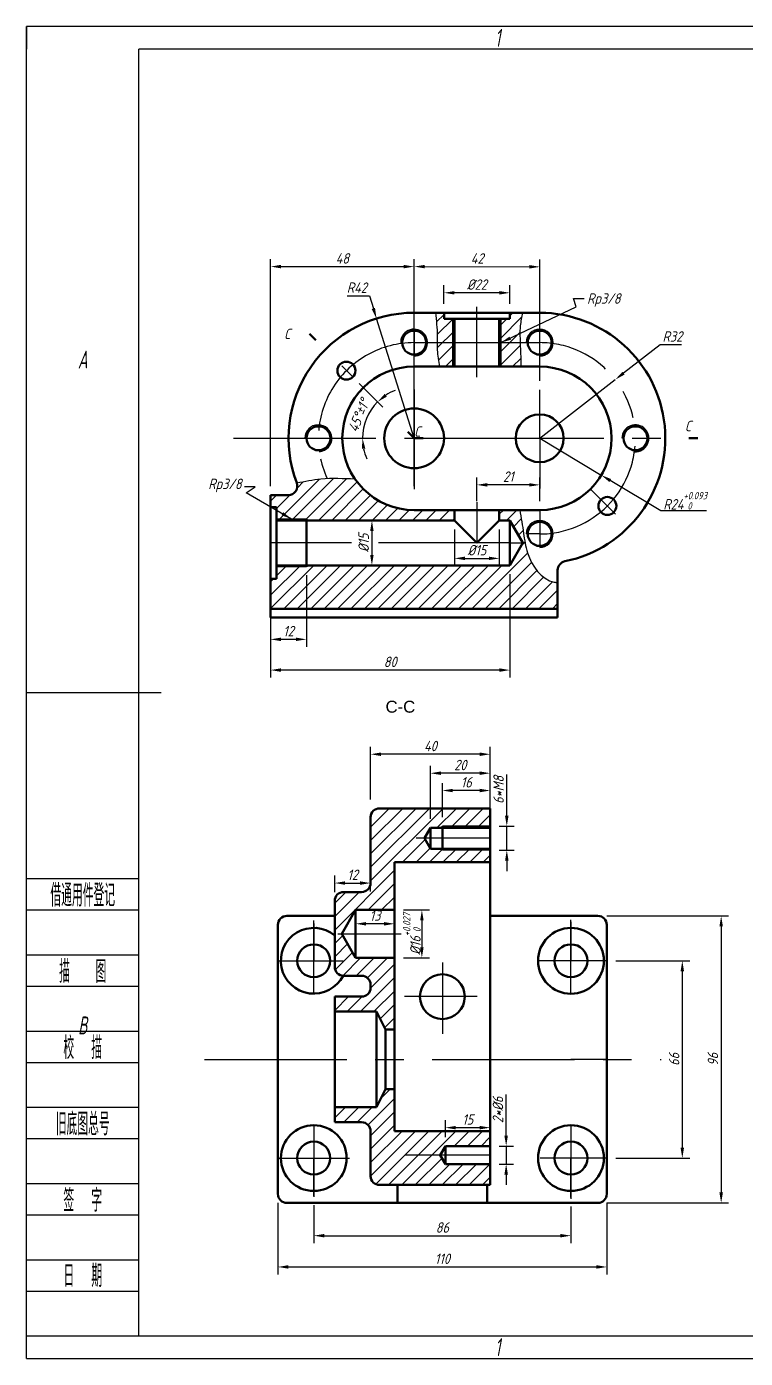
# Model space of a CAD drawing. Header units: millimetres. Extents: x 96 to 4157, y -1988 to 195.
# Drawn here: x 2090 to 2330.3, y -1220 to -774.5 of the extents above; entities that cross this region are included whole.
import ezdxf
from ezdxf.enums import TextEntityAlignment as Align

# ---------------------------------------------------------------- set-up
doc = ezdxf.new("R2010")
doc.units = ezdxf.units.MM
doc.header["$LTSCALE"] = 1.5
doc.linetypes.add('CENTER', pattern=[50.8, 31.75, -6.35, 6.35, -6.35])
for name, color, linetype in [('1轮廓实线层', 7, 'Continuous'), ('2细线层', 4, 'Continuous'), ('6文字层', 3, 'Continuous'), ('图框层', 7, 'Continuous')]:
    doc.layers.add(name, color=color, linetype=linetype)
for name, color, linetype, lineweight in [('点画线', 7, 'CENTER', 25), ('粗实线', 7, 'Continuous', 50), ('细线', 7, 'Continuous', 25)]:
    doc.layers.add(name, color=color, linetype=linetype, lineweight=lineweight)
doc.styles.add('Annotative', font='arial.ttf')
doc.styles.add('PC_TEXTSTYLE', font='ISOCP.SHX', dxfattribs={"width": 0.707, "bigfont": 'GBCBIG.SHX'})
doc.styles.get("Standard").update_dxf_attribs({"font": 'gbeitc.shx', "bigfont": 'gbcbig.shx'})
doc.styles.add('宋体', font='gbeitc.shx', dxfattribs={"bigfont": 'gbcbig.shx'})
doc.dimstyles.new('半径', dxfattribs={"dimtxt": 3.5, "dimasz": 3.5, "dimexe": 2.5, "dimexo": 3, "dimgap": 1, "dimtad": 1, "dimtoh": 1, "dimdsep": 46, "dimtxsty": '宋体', "dimblk1": 'NONE', "dimsah": 1, "dimcen": 2.5, "dimclrd": 7, "dimclre": 7, "dimclrt": 7, "dimadec": 0, "dimazin": 0, "dimtfac": 1, "dimtmove": 0, "dimatfit": 3, "dimfxl": 1, "dimarcsym": 0})
doc.dimstyles.new('直径', dxfattribs={"dimtxt": 3.5, "dimasz": 3.5, "dimexe": 2.5, "dimexo": 3, "dimgap": 1, "dimtad": 1, "dimtoh": 1, "dimdsep": 46, "dimtxsty": '宋体', "dimcen": 2.5, "dimclrd": 7, "dimclre": 7, "dimclrt": 7, "dimadec": 0, "dimazin": 0, "dimtfac": 1, "dimtmove": 0, "dimatfit": 3, "dimfxl": 1, "dimarcsym": 0})
doc.dimstyles.new('长度', dxfattribs={"dimtxt": 3.5, "dimasz": 3.5, "dimexe": 2.5, "dimexo": 3, "dimgap": 1, "dimtad": 1, "dimdsep": 46, "dimtxsty": '宋体', "dimcen": 2.5, "dimclrd": 7, "dimclre": 7, "dimclrt": 7, "dimadec": 0, "dimazin": 0, "dimtfac": 1, "dimtmove": 0, "dimatfit": 3, "dimfxl": 1, "dimarcsym": 0})
pattern_1 = [(45, (-79.0646, -2775.2583), (-2.245064, 2.245064), [])]

# ---------------------------------------------------------------- blocks, each defined once
blk = doc.blocks.new('ZwmFrameMain_A3^_^分区图框^_^landscape')
at = {"layer": '1轮廓实线层'}
for p, q in [((0, 0), (0, 287)), ((390, 287), (0, 287)), ((-25, 143.5), (5, 143.5)), ((0, 0), (390, 0))]:
    blk.add_line(p, q, dxfattribs=at)
at = {"layer": '2细线层'}
for p, q in [((-25, -5), (-25, 292)), ((395, 292), (-25, 292)), ((-25, 292), (-25, 287)), ((-25, 143.5), (0, 143.5)), ((-25, -5), (-25, 0)), ((-25, -5), (395, -5)), ((-25, -5), (0, -5))]:
    blk.add_line(p, q, dxfattribs=at)
at = {"layer": '6文字层', "width": 0.707}
for s, p in [('1', (80, 289.5)), ('A', (-12.5, 217.75)), ('B', (-12.5, 69.25)), ('1', (80, -2.5))]:
    blk.add_text(s, height=4, dxfattribs=at).set_placement(p, align=Align.MIDDLE)
blk = doc.blocks.new('ZwmFrameMain_附加栏')
at = {"layer": '2细线层'}
for p, q in [((-25, 102), (0, 102)), ((-25, 95), (0, 95)), ((-25, 85), (0, 85)), ((-25, 78), (0, 78)), ((-25, 68), (0, 68)), ((-25, 61), (0, 61)), ((-25, 51), (0, 51)), ((-25, 44), (0, 44)), ((-25, 34), (0, 34)), ((-25, 27), (0, 27)), ((-25, 17), (0, 17)), ((-25, 10), (0, 10)), ((-25, 0), (0, 0))]:
    blk.add_line(p, q, dxfattribs=at)
at = {"layer": '6文字层', "color": 3, "style": 'PC_TEXTSTYLE'}
for s, width, p in [('借通用件登记', 0.667, (-12.5, 98.5)), ('描   图', 0.6667, (-12.5, 81.5)), ('校  描', 0.667, (-12.5, 64.5)), ('旧底图总号', 0.667, (-12.5, 47.5)), ('签  字', 0.667, (-12.5, 30.5)), ('日  期', 0.667, (-12.49, 13.6))]:
    blk.add_text(s, height=5, dxfattribs=dict(at, width=width)).set_placement(p, align=Align.MIDDLE)
at = {"layer": '6文字层', "style": 'PC_TEXTSTYLE'}
for tag, width, p, p2 in [('借通用件登记', 0.671328, (-23.44, 86.36), (-1.25, 86.36)), ('描图', 2.120922, (-23.44, 69.36), (-1.25, 69.36)), ('校图', 2.149976, (-23.75, 52.06), (-1.25, 52.06)), ('旧底图总号', 0.761452, (-22.84, 35.67), (-1.86, 35.67)), ('签字', 2.026939, (-23.14, 18.37), (-1.56, 18.37)), ('日期', 1.89999, (-22.84, 1.37), (-2.17, 1.37))]:
    blk.add_attdef(tag, text='', height=5, dxfattribs=dict(at, width=width)).set_placement(p, p2, align=Align.FIT)
blk = doc.blocks.new('*D87')
at = {"layer": 'Defpoints', "color": 0}
for p in [(2261.62, -854.85), (2219.55, -895.9), (2261.55, -895.97)]:
    blk.add_point(p, dxfattribs=at)
at = {"layer": '细线', "color": 7, "lineweight": -2}
for p, q in [((2219.56, -892.9), (2219.63, -852.28)), ((2223.12, -854.78), (2258.12, -854.84)), ((2261.56, -892.97), (2261.63, -852.35))]:
    blk.add_line(p, q, dxfattribs=at)
at = {"layer": '细线', "color": 7}
for points in [[(2223.12, -854.2), (2223.12, -855.37), (2219.62, -854.78)], [(2258.12, -855.43), (2258.12, -854.26), (2261.62, -854.85)]]:
    blk.add_solid(points, dxfattribs=at)
at = {"layer": '细线', "color": 7, "insert": (2240.63, -852.06), "char_height": 3.5, "attachment_point": 5, "rotation": 359.8985, "style": '宋体'}
blk.add_mtext('42', dxfattribs=at)
blk = doc.blocks.new('*D88')
at = {"layer": 'Defpoints', "color": 0}
for p in [(2219.55, -854.78), (2171.55, -931.21), (2219.55, -931.21)]:
    blk.add_point(p, dxfattribs=at)
at = {"layer": '细线', "color": 7, "lineweight": -2}
for p, q in [((2171.55, -928.21), (2171.55, -852.28)), ((2175.05, -854.78), (2216.05, -854.78)), ((2219.55, -928.21), (2219.55, -852.28))]:
    blk.add_line(p, q, dxfattribs=at)
at = {"layer": '细线', "color": 7}
for points in [[(2175.05, -854.19), (2175.05, -855.36), (2171.55, -854.78)], [(2216.05, -855.36), (2216.05, -854.19), (2219.55, -854.78)]]:
    blk.add_solid(points, dxfattribs=at)
at = {"layer": '细线', "color": 7, "insert": (2195.55, -852.03), "char_height": 3.5, "attachment_point": 5, "style": '宋体'}
blk.add_mtext('48', dxfattribs=at)
blk = doc.blocks.new('*D89')
at = {"layer": 'Defpoints', "color": 0}
for p in [(2171.55, -954.71), (2251.55, -954.71), (2171.55, -989.75)]:
    blk.add_point(p, dxfattribs=at)
at = {"layer": '细线', "color": 7, "lineweight": -2}
for p, q in [((2171.55, -957.71), (2171.55, -992.25)), ((2251.55, -957.71), (2251.55, -992.25)), ((2248.05, -989.75), (2175.05, -989.75))]:
    blk.add_line(p, q, dxfattribs=at)
at = {"layer": '细线', "color": 7}
for points in [[(2175.05, -989.17), (2175.05, -990.33), (2171.55, -989.75)], [(2248.05, -990.33), (2248.05, -989.17), (2251.55, -989.75)]]:
    blk.add_solid(points, dxfattribs=at)
at = {"layer": '细线', "color": 7, "insert": (2211.55, -987), "char_height": 3.5, "attachment_point": 5, "style": '宋体'}
blk.add_mtext('80', dxfattribs=at)
blk = doc.blocks.new('*D90')
at = {"layer": 'Defpoints', "color": 0}
for p in [(2171.55, -954.96), (2183.55, -954.96), (2171.55, -979.47)]:
    blk.add_point(p, dxfattribs=at)
at = {"layer": '细线', "color": 7, "lineweight": -2}
for p, q in [((2171.55, -957.96), (2171.55, -981.97)), ((2183.55, -957.96), (2183.55, -981.97)), ((2180.05, -979.47), (2175.05, -979.47))]:
    blk.add_line(p, q, dxfattribs=at)
at = {"layer": '细线', "color": 7}
for points in [[(2175.05, -978.88), (2175.05, -980.05), (2171.55, -979.47)], [(2180.05, -980.05), (2180.05, -978.88), (2183.55, -979.47)]]:
    blk.add_solid(points, dxfattribs=at)
at = {"layer": '细线', "color": 7, "insert": (2177.55, -976.72), "char_height": 3.5, "attachment_point": 5, "style": '宋体'}
blk.add_mtext('12', dxfattribs=at)
blk = doc.blocks.new('*D91')
at = {"layer": 'Defpoints', "color": 0}
for p in [(2240.55, -927.79), (2240.55, -936.21), (2261.55, -936.21)]:
    blk.add_point(p, dxfattribs=at)
at = {"layer": '细线', "color": 7, "lineweight": -2}
for p, q in [((2240.55, -933.21), (2240.55, -925.29)), ((2261.55, -933.21), (2261.55, -925.29)), ((2258.05, -927.79), (2244.05, -927.79))]:
    blk.add_line(p, q, dxfattribs=at)
at = {"layer": '细线', "color": 7}
for points in [[(2244.05, -927.21), (2244.05, -928.37), (2240.55, -927.79)], [(2258.05, -928.37), (2258.05, -927.21), (2261.55, -927.79)]]:
    blk.add_solid(points, dxfattribs=at)
at = {"layer": '细线', "color": 7, "insert": (2251.05, -925.04), "char_height": 3.5, "attachment_point": 5, "style": '宋体'}
blk.add_mtext('21', dxfattribs=at)
blk = doc.blocks.new('*D92')
at = {"layer": 'Defpoints', "color": 0}
for p in [(2195.35, -888.01), (2199.04, -891.71), (2204.62, -903.59), (2159.16, -912.21), (2308.96, -912.21)]:
    blk.add_point(p, dxfattribs=at)
at = {"layer": '细线', "color": 7, "lineweight": -2}
blk.add_line((2201.17, -893.83), (2209.13, -901.79), dxfattribs=at)
for start, end in [(111.6932, 123.3466), (135, 180), (191.6534, 203.3068)]:
    blk.add_arc((2219.55, -912.21), 17.24, start, end, dxfattribs=at)
at = {"layer": '细线', "color": 7}
for points in [[(2209.71, -897.36), (2210.44, -898.26), (2207.36, -900.02)], [(2203.25, -915.64), (2202.09, -915.75), (2202.31, -912.21)]]:
    blk.add_solid(points, dxfattribs=at)
at = {"layer": '细线', "color": 7, "insert": (2201.08, -904.56), "char_height": 3.5, "attachment_point": 5, "rotation": 67.5, "style": '宋体'}
blk.add_mtext('45%%d%%P1%%D', dxfattribs=at)
blk = doc.blocks.new('*D93')
at = {"layer": 'Defpoints', "color": 0}
for p in [(2233.05, -939.71), (2205.44, -954.71), (2233.05, -954.71)]:
    blk.add_point(p, dxfattribs=at)
at = {"layer": '细线', "color": 7, "lineweight": -2}
for p, q in [((2230.05, -939.71), (2202.94, -939.71)), ((2205.44, -943.21), (2205.44, -951.21)), ((2230.05, -954.71), (2202.94, -954.71))]:
    blk.add_line(p, q, dxfattribs=at)
at = {"layer": '细线', "color": 7}
for points in [[(2206.02, -943.21), (2204.86, -943.21), (2205.44, -939.71)], [(2204.86, -951.21), (2206.02, -951.21), (2205.44, -954.71)]]:
    blk.add_solid(points, dxfattribs=at)
at = {"layer": '细线', "color": 7, "insert": (2202.69, -947.21), "char_height": 3.5, "attachment_point": 5, "rotation": 90, "style": '宋体'}
blk.add_mtext('%%c15', dxfattribs=at)
blk = doc.blocks.new('*D94')
at = {"layer": 'Defpoints', "color": 0}
for p in [(2233.05, -939.71), (2248.05, -939.71), (2248.05, -952.38)]:
    blk.add_point(p, dxfattribs=at)
at = {"layer": '细线', "color": 7, "lineweight": -2}
for p, q in [((2233.05, -942.71), (2233.05, -954.88)), ((2248.05, -942.71), (2248.05, -954.88)), ((2236.55, -952.38), (2244.55, -952.38))]:
    blk.add_line(p, q, dxfattribs=at)
at = {"layer": '细线', "color": 7}
for points in [[(2236.55, -951.8), (2236.55, -952.96), (2233.05, -952.38)], [(2244.55, -952.96), (2244.55, -951.8), (2248.05, -952.38)]]:
    blk.add_solid(points, dxfattribs=at)
at = {"layer": '细线', "color": 7, "insert": (2240.55, -949.63), "char_height": 3.5, "attachment_point": 5, "style": '宋体'}
blk.add_mtext('%%c15', dxfattribs=at)
blk = doc.blocks.new('*D95')
at = {"layer": 'Defpoints', "color": 0}
for p in [(2229.55, -863.54), (2229.55, -870.21), (2251.55, -870.21)]:
    blk.add_point(p, dxfattribs=at)
at = {"layer": '细线', "color": 7, "lineweight": -2}
for p, q in [((2229.55, -867.21), (2229.55, -861.04)), ((2248.05, -863.54), (2233.05, -863.54)), ((2251.55, -867.21), (2251.55, -861.04))]:
    blk.add_line(p, q, dxfattribs=at)
at = {"layer": '细线', "color": 7}
for points in [[(2233.05, -862.96), (2233.05, -864.12), (2229.55, -863.54)], [(2248.05, -864.12), (2248.05, -862.96), (2251.55, -863.54)]]:
    blk.add_solid(points, dxfattribs=at)
at = {"layer": '细线', "color": 7, "insert": (2240.55, -860.79), "char_height": 3.5, "attachment_point": 5, "style": '宋体'}
blk.add_mtext('%%c22', dxfattribs=at)
blk = doc.blocks.new('*D96')
at = {"layer": 'Defpoints', "color": 0}
for p in [(2286.82, -892.58), (2261.55, -912.21)]:
    blk.add_point(p, dxfattribs=at)
at = {"layer": '细线', "color": 7, "lineweight": -2}
for p, q in [((2301.85, -880.9), (2289.58, -890.43)), ((2308.97, -880.9), (2301.85, -880.9)), ((2261.55, -912.21), (2286.82, -892.58))]:
    blk.add_line(p, q, dxfattribs=at)
at = {"layer": '细线', "color": 7}
blk.add_solid([(2289.22, -889.97), (2289.94, -890.89), (2286.82, -892.58)], dxfattribs=at)
at = {"layer": '细线', "color": 7, "insert": (2305.91, -878.15), "char_height": 3.5, "attachment_point": 5, "style": '宋体'}
blk.add_mtext('R32', dxfattribs=at)
blk = doc.blocks.new('*D97')
at = {"layer": 'Defpoints', "color": 0}
for p in [(2261.55, -912.21), (2282.14, -924.54)]:
    blk.add_point(p, dxfattribs=at)
at = {"layer": '细线', "color": 7, "lineweight": -2}
for p, q in [((2261.55, -912.21), (2282.14, -924.54)), ((2302.03, -936.45), (2285.15, -926.34)), ((2317.35, -936.45), (2302.03, -936.45))]:
    blk.add_line(p, q, dxfattribs=at)
at = {"layer": '细线', "color": 7}
blk.add_solid([(2285.45, -925.84), (2284.85, -926.84), (2282.14, -924.54)], dxfattribs=at)
at = {"layer": '细线', "color": 7, "insert": (2310.19, -933.1), "char_height": 3.5, "attachment_point": 5, "style": '宋体'}
blk.add_mtext('R24{\\H0.7x;\\S+0.093^  0;}', dxfattribs=at)
blk = doc.blocks.new('_None')
blk = doc.blocks.new('*D98')
at = {"layer": 'Defpoints', "color": 0}
for p in [(2206.98, -872.14), (2219.55, -912.21)]:
    blk.add_point(p, dxfattribs=at)
at = {"layer": '细线', "color": 7, "lineweight": -2}
for p, q in [((2197.19, -864.56), (2204.61, -864.56)), ((2204.61, -864.56), (2205.94, -868.8)), ((2219.55, -912.21), (2206.98, -872.14))]:
    blk.add_line(p, q, dxfattribs=at)
at = {"layer": '细线', "color": 7}
blk.add_solid([(2205.38, -868.97), (2206.49, -868.62), (2206.98, -872.14)], dxfattribs=at)
at = {"layer": '细线', "color": 7, "insert": (2200.4, -861.81), "char_height": 3.5, "attachment_point": 5, "style": '宋体'}
blk.add_mtext('R42', dxfattribs=at)
blk = doc.blocks.new('*D112')
at = {"layer": 'Defpoints', "color": 0}
for p in [(2205, -1061), (2193, -1067), (2205, -1066.78)]:
    blk.add_point(p, dxfattribs=at)
at = {"layer": '点画线', "color": 7, "lineweight": -2}
for p, q in [((2193, -1064), (2193, -1058.5)), ((2205, -1063.78), (2205, -1058.5)), ((2196.5, -1061), (2201.5, -1061))]:
    blk.add_line(p, q, dxfattribs=at)
at = {"layer": '点画线', "color": 7}
for points in [[(2196.5, -1060.42), (2196.5, -1061.58), (2193, -1061)], [(2201.5, -1061.58), (2201.5, -1060.42), (2205, -1061)]]:
    blk.add_solid(points, dxfattribs=at)
at = {"layer": '点画线', "color": 7, "insert": (2199, -1058.25), "char_height": 3.5, "attachment_point": 5, "style": '宋体'}
blk.add_mtext('12', dxfattribs=at)
blk = doc.blocks.new('*D113')
at = {"layer": 'Defpoints', "color": 0}
for p in [(2200, -1070), (2213, -1070), (2200, -1074.62)]:
    blk.add_point(p, dxfattribs=at)
at = {"layer": '点画线', "color": 7, "lineweight": -2}
for p, q in [((2200, -1073), (2200, -1077.12)), ((2213, -1073), (2213, -1077.12)), ((2209.5, -1074.62), (2203.5, -1074.62))]:
    blk.add_line(p, q, dxfattribs=at)
at = {"layer": '点画线', "color": 7}
for points in [[(2203.5, -1074.04), (2203.5, -1075.21), (2200, -1074.62)], [(2209.5, -1075.21), (2209.5, -1074.04), (2213, -1074.62)]]:
    blk.add_solid(points, dxfattribs=at)
at = {"layer": '点画线', "color": 7, "insert": (2206.5, -1071.87), "char_height": 3.5, "attachment_point": 5, "style": '宋体'}
blk.add_mtext('13', dxfattribs=at)
blk = doc.blocks.new('*D114')
at = {"layer": 'Defpoints', "color": 0}
for p in [(2213, -1070), (2213, -1086), (2222.15, -1086)]:
    blk.add_point(p, dxfattribs=at)
at = {"layer": '点画线', "color": 7, "lineweight": -2}
for p, q in [((2216, -1070), (2224.65, -1070)), ((2222.15, -1073.5), (2222.15, -1082.5)), ((2216, -1086), (2224.65, -1086))]:
    blk.add_line(p, q, dxfattribs=at)
at = {"layer": '点画线', "color": 7}
for points in [[(2222.74, -1073.5), (2221.57, -1073.5), (2222.15, -1070)], [(2221.57, -1082.5), (2222.74, -1082.5), (2222.15, -1086)]]:
    blk.add_solid(points, dxfattribs=at)
at = {"layer": '点画线', "color": 7, "insert": (2218.8, -1078), "char_height": 3.5, "attachment_point": 5, "rotation": 90, "style": '宋体'}
blk.add_mtext('%%C16{\\H0.7x;\\S+0.027^  0;}', dxfattribs=at)
blk = doc.blocks.new('*D115')
at = {"layer": 'Defpoints', "color": 0}
for p in [(2245, -1042), (2250.55, -1042), (2245, -1050)]:
    blk.add_point(p, dxfattribs=at)
at = {"layer": '点画线', "color": 7, "lineweight": -2}
for p, q in [((2250.55, -1038.5), (2250.55, -1024.69)), ((2248, -1042), (2253.05, -1042)), ((2250.55, -1050), (2250.55, -1042)), ((2248, -1050), (2253.05, -1050)), ((2250.55, -1053.5), (2250.55, -1057))]:
    blk.add_line(p, q, dxfattribs=at)
at = {"layer": '点画线', "color": 7}
for points in [[(2249.96, -1038.5), (2251.13, -1038.5), (2250.55, -1042)], [(2251.13, -1053.5), (2249.96, -1053.5), (2250.55, -1050)]]:
    blk.add_solid(points, dxfattribs=at)
at = {"layer": '点画线', "color": 7, "insert": (2247.8, -1029.84), "char_height": 3.5, "attachment_point": 5, "rotation": 90, "style": '宋体'}
blk.add_mtext('6*M8', dxfattribs=at)
blk = doc.blocks.new('*D116')
at = {"layer": 'Defpoints', "color": 0}
for p in [(2245, -1142.82), (2230, -1149), (2245, -1149)]:
    blk.add_point(p, dxfattribs=at)
at = {"layer": '点画线', "color": 7, "lineweight": -2}
for p, q in [((2230, -1146), (2230, -1140.32)), ((2245, -1146), (2245, -1140.32)), ((2233.5, -1142.82), (2241.5, -1142.82))]:
    blk.add_line(p, q, dxfattribs=at)
at = {"layer": '点画线', "color": 7}
for points in [[(2233.5, -1142.24), (2233.5, -1143.4), (2230, -1142.82)], [(2241.5, -1143.4), (2241.5, -1142.24), (2245, -1142.82)]]:
    blk.add_solid(points, dxfattribs=at)
at = {"layer": '点画线', "color": 7, "insert": (2237.5, -1140.07), "char_height": 3.5, "attachment_point": 5, "style": '宋体'}
blk.add_mtext('15', dxfattribs=at)
blk = doc.blocks.new('*D117')
at = {"layer": 'Defpoints', "color": 0}
for p in [(2245, -1149), (2245, -1155), (2250.34, -1155)]:
    blk.add_point(p, dxfattribs=at)
at = {"layer": '点画线', "color": 7, "lineweight": -2}
for p, q in [((2250.34, -1145.5), (2250.34, -1131.76)), ((2248, -1149), (2252.84, -1149)), ((2250.34, -1149), (2250.34, -1155)), ((2248, -1155), (2252.84, -1155)), ((2250.34, -1158.5), (2250.34, -1162))]:
    blk.add_line(p, q, dxfattribs=at)
at = {"layer": '点画线', "color": 7}
for points in [[(2249.75, -1145.5), (2250.92, -1145.5), (2250.34, -1149)], [(2250.92, -1158.5), (2249.75, -1158.5), (2250.34, -1155)]]:
    blk.add_solid(points, dxfattribs=at)
at = {"layer": '点画线', "color": 7, "insert": (2247.59, -1136.88), "char_height": 3.5, "attachment_point": 5, "rotation": 90, "style": '宋体'}
blk.add_mtext('2*%%C6', dxfattribs=at)
blk = doc.blocks.new('*D119')
at = {"layer": 'Defpoints', "color": 0}
for p in [(2229, -1030.04), (2229, -1042), (2245, -1042)]:
    blk.add_point(p, dxfattribs=at)
at = {"layer": '细线', "color": 7, "lineweight": -2}
for p, q in [((2229, -1039), (2229, -1027.54)), ((2245, -1039), (2245, -1027.54)), ((2241.5, -1030.04), (2232.5, -1030.04))]:
    blk.add_line(p, q, dxfattribs=at)
at = {"layer": '细线', "color": 7}
for points in [[(2232.5, -1029.46), (2232.5, -1030.62), (2229, -1030.04)], [(2241.5, -1030.62), (2241.5, -1029.46), (2245, -1030.04)]]:
    blk.add_solid(points, dxfattribs=at)
at = {"layer": '细线', "color": 7, "insert": (2237, -1027.29), "char_height": 3.5, "attachment_point": 5, "style": '宋体'}
blk.add_mtext('16', dxfattribs=at)
blk = doc.blocks.new('*D120')
at = {"layer": 'Defpoints', "color": 0}
for p in [(2225, -1024.25), (2225, -1042.5), (2245, -1042.5)]:
    blk.add_point(p, dxfattribs=at)
at = {"layer": '细线', "color": 7, "lineweight": -2}
for p, q in [((2225, -1039.5), (2225, -1021.75)), ((2241.5, -1024.25), (2228.5, -1024.25)), ((2245, -1039.5), (2245, -1021.75))]:
    blk.add_line(p, q, dxfattribs=at)
at = {"layer": '细线', "color": 7}
for points in [[(2228.5, -1023.67), (2228.5, -1024.83), (2225, -1024.25)], [(2241.5, -1024.83), (2241.5, -1023.67), (2245, -1024.25)]]:
    blk.add_solid(points, dxfattribs=at)
at = {"layer": '细线', "color": 7, "insert": (2235, -1021.5), "char_height": 3.5, "attachment_point": 5, "style": '宋体'}
blk.add_mtext('20', dxfattribs=at)
blk = doc.blocks.new('*D121')
at = {"layer": 'Defpoints', "color": 0}
for p in [(2205, -1017.9), (2205, -1036), (2245, -1036)]:
    blk.add_point(p, dxfattribs=at)
at = {"layer": '细线', "color": 7, "lineweight": -2}
for p, q in [((2205, -1033), (2205, -1015.4)), ((2245, -1033), (2245, -1015.4)), ((2241.5, -1017.9), (2208.5, -1017.9))]:
    blk.add_line(p, q, dxfattribs=at)
at = {"layer": '细线', "color": 7}
for points in [[(2208.5, -1017.32), (2208.5, -1018.49), (2205, -1017.9)], [(2241.5, -1018.49), (2241.5, -1017.32), (2245, -1017.9)]]:
    blk.add_solid(points, dxfattribs=at)
at = {"layer": '细线', "color": 7, "insert": (2225, -1015.15), "char_height": 3.5, "attachment_point": 5, "style": '宋体'}
blk.add_mtext('40', dxfattribs=at)
blk = doc.blocks.new('*D122')
at = {"layer": 'Defpoints', "color": 0}
for p in [(2186, -1165.71), (2272, -1166.19), (2272, -1178.96)]:
    blk.add_point(p, dxfattribs=at)
at = {"layer": '细线', "color": 7, "lineweight": -2}
for p, q in [((2186, -1168.71), (2186, -1181.46)), ((2272, -1169.19), (2272, -1181.46)), ((2189.5, -1178.96), (2268.5, -1178.96))]:
    blk.add_line(p, q, dxfattribs=at)
at = {"layer": '细线', "color": 7}
for points in [[(2189.5, -1178.38), (2189.5, -1179.55), (2186, -1178.96)], [(2268.5, -1179.55), (2268.5, -1178.38), (2272, -1178.96)]]:
    blk.add_solid(points, dxfattribs=at)
at = {"layer": '细线', "color": 7, "insert": (2229, -1176.21), "char_height": 3.5, "attachment_point": 5, "style": '宋体'}
blk.add_mtext('86', dxfattribs=at)
blk = doc.blocks.new('*D123')
at = {"layer": 'Defpoints', "color": 0}
for p in [(2174, -1165), (2284, -1165), (2284, -1189.42)]:
    blk.add_point(p, dxfattribs=at)
at = {"layer": '细线', "color": 7, "lineweight": -2}
for p, q in [((2174, -1168), (2174, -1191.92)), ((2284, -1168), (2284, -1191.92)), ((2177.5, -1189.42), (2280.5, -1189.42))]:
    blk.add_line(p, q, dxfattribs=at)
at = {"layer": '细线', "color": 7}
for points in [[(2177.5, -1188.83), (2177.5, -1190), (2174, -1189.42)], [(2280.5, -1190), (2280.5, -1188.83), (2284, -1189.42)]]:
    blk.add_solid(points, dxfattribs=at)
at = {"layer": '细线', "color": 7, "insert": (2229, -1186.67), "char_height": 3.5, "attachment_point": 5, "style": '宋体'}
blk.add_mtext('110', dxfattribs=at)
blk = doc.blocks.new('*D124')
at = {"layer": 'Defpoints', "color": 0}
for p in [(2284, -1087), (2284, -1153), (2309.23, -1153)]:
    blk.add_point(p, dxfattribs=at)
at = {"layer": '细线', "color": 7, "lineweight": -2}
for p, q in [((2287, -1087), (2311.73, -1087)), ((2309.23, -1090.5), (2309.23, -1149.5)), ((2287, -1153), (2311.73, -1153))]:
    blk.add_line(p, q, dxfattribs=at)
at = {"layer": '细线', "color": 7}
for points in [[(2309.82, -1090.5), (2308.65, -1090.5), (2309.23, -1087)], [(2308.65, -1149.5), (2309.82, -1149.5), (2309.23, -1153)]]:
    blk.add_solid(points, dxfattribs=at)
at = {"layer": '细线', "color": 7, "insert": (2306.48, -1120), "char_height": 3.5, "attachment_point": 5, "rotation": 90, "style": '宋体'}
blk.add_mtext('66', dxfattribs=at)
blk = doc.blocks.new('*D125')
at = {"layer": 'Defpoints', "color": 0}
for p in [(2281, -1072), (2281, -1168), (2322.23, -1168)]:
    blk.add_point(p, dxfattribs=at)
at = {"layer": '细线', "color": 7, "lineweight": -2}
for p, q in [((2284, -1072), (2324.73, -1072)), ((2322.23, -1075.5), (2322.23, -1164.5)), ((2284, -1168), (2324.73, -1168))]:
    blk.add_line(p, q, dxfattribs=at)
at = {"layer": '细线', "color": 7}
for points in [[(2322.81, -1075.5), (2321.64, -1075.5), (2322.23, -1072)], [(2321.64, -1164.5), (2322.81, -1164.5), (2322.23, -1168)]]:
    blk.add_solid(points, dxfattribs=at)
at = {"layer": '细线', "color": 7, "insert": (2319.48, -1120), "char_height": 3.5, "attachment_point": 5, "rotation": 90, "style": '宋体'}
blk.add_mtext('96', dxfattribs=at)

msp = doc.modelspace()

# ---------------------------------------------------------------- hatches: boundary and pattern name
at = {"layer": '细线'}
h = msp.add_hatch(dxfattribs=at)
h.set_pattern_fill('ANSI31', color=0)
h.set_pattern_definition(pattern_1)
edge = h.paths.add_edge_path()
edge.add_line((2232.551, -872.212), (2229.551, -872.212))
edge.add_line((2229.551, -872.212), (2229.551, -870.212))
edge.add_line((2229.551, -870.212), (2226.679, -870.212))
edge.add_spline(control_points=[(2226.679, -870.212), (2226.982, -872.809), (2227.369, -876.134), (2227.301, -879.479), (2227.29, -880.212)], knot_values=[0, 0, 0, 0, 7.8264619, 10.0237457, 10.0237457, 10.0237457, 10.0237457], degree=3, periodic=0)
edge.add_line((2227.29, -880.212), (2232.551, -880.212))
edge.add_line((2232.551, -880.212), (2232.551, -872.212))
edge = h.paths.add_edge_path()
edge.add_line((2232.551, -880.212), (2227.29, -880.212))
edge.add_spline(control_points=[(2227.29, -880.212), (2227.278, -881.029), (2227.259, -883.711), (2227.695, -886.365), (2227.998, -888.212)], knot_values=[10.0237457, 10.0237457, 10.0237457, 10.0237457, 12.4707527, 18.0679822, 18.0679822, 18.0679822, 18.0679822], degree=3, periodic=0)
edge.add_line((2227.998, -888.212), (2232.551, -888.212))
edge.add_line((2232.551, -888.212), (2232.551, -880.212))
h.paths.add_polyline_path([(2233.051, -880.212), (2232.551, -880.212), (2232.551, -888.212), (2233.051, -888.212)])
h.paths.add_polyline_path([(2233.051, -872.212), (2232.551, -872.212), (2232.551, -880.212), (2233.051, -880.212)])
h.paths.add_polyline_path([(2248.551, -872.212), (2248.051, -872.212), (2248.051, -880.212), (2248.551, -880.212)])
edge = h.paths.add_edge_path()
edge.add_spline(control_points=[(2255.281, -888.212), (2255.224, -885.954), (2255.157, -883.293), (2255.036, -880.618), (2255.018, -880.212)], knot_values=[10.0677322, 10.0677322, 10.0677322, 10.0677322, 16.8542916, 18.0676878, 18.0676878, 18.0676878, 18.0676878], degree=3, periodic=0)
edge.add_line((2255.018, -880.212), (2248.551, -880.212))
edge.add_line((2248.551, -880.212), (2248.551, -888.212))
edge.add_line((2248.551, -888.212), (2255.281, -888.212))
h.paths.add_polyline_path([(2248.551, -880.212), (2248.051, -880.212), (2248.051, -888.212), (2248.551, -888.212)])
h = msp.add_hatch(dxfattribs=at)
h.set_pattern_fill('ANSI31', color=0)
h.set_pattern_definition(pattern_1)
edge = h.paths.add_edge_path()
edge.add_spline(control_points=[(2254.942, -877.287), (2254.943, -876.451), (2254.971, -875.618), (2255.047, -874.789)], knot_values=[4.6433146, 4.6433146, 4.6433146, 4.6433146, 7.1485695, 7.1485695, 7.1485695, 7.1485695], degree=3, periodic=0)
edge.add_spline(control_points=[(2255.047, -874.789), (2255.054, -874.705), (2255.126, -873.96), (2255.238, -873.219), (2255.355, -872.562)], knot_values=[2.3900287, 2.3900287, 2.3900287, 2.3900287, 2.6437449, 4.6433146, 4.6433146, 4.6433146, 4.6433146], degree=3, periodic=0)
edge.add_spline(control_points=[(2255.355, -872.562), (2255.494, -871.777), (2255.657, -870.995), (2255.82, -870.212)], knot_values=[0, 0, 0, 0, 2.3900287, 2.3900287, 2.3900287, 2.3900287], degree=3, periodic=0)
edge.add_line((2255.82, -870.212), (2251.551, -870.212))
edge.add_line((2251.551, -870.212), (2251.551, -872.212))
edge.add_line((2251.551, -872.212), (2248.551, -872.212))
edge.add_line((2248.551, -872.212), (2248.551, -880.212))
edge.add_line((2248.551, -880.212), (2255.018, -880.212))
edge.add_spline(control_points=[(2255.018, -880.212), (2255.003, -879.867), (2254.989, -879.521), (2254.977, -879.175)], knot_values=[9.0338482, 9.0338482, 9.0338482, 9.0338482, 10.0677322, 10.0677322, 10.0677322, 10.0677322], degree=3, periodic=0)
edge.add_spline(control_points=[(2254.977, -879.175), (2254.956, -878.545), (2254.941, -877.915), (2254.942, -877.287)], knot_values=[7.1485695, 7.1485695, 7.1485695, 7.1485695, 9.0338482, 9.0338482, 9.0338482, 9.0338482], degree=3, periodic=0)
h = msp.add_hatch(dxfattribs=at)
h.set_pattern_fill('ANSI31', color=0)
h.set_pattern_definition(pattern_1)
edge = h.paths.add_edge_path()
edge.add_spline(control_points=[(2199.755, -925.783), (2196.662, -925.635), (2193.569, -925.487), (2190.501, -925.633)], knot_values=[10.3320473, 10.3320473, 10.3320473, 10.3320473, 19.5740897, 19.5740897, 19.5740897, 19.5740897], degree=3, periodic=0)
edge.add_spline(control_points=[(2190.501, -925.633), (2189.802, -925.667), (2186.378, -925.905), (2182.991, -926.596), (2180.295, -927.146)], knot_values=[0, 0, 0, 0, 2.1061736, 10.3320473, 10.3320473, 10.3320473, 10.3320473], degree=3, periodic=0)
edge.add_arc((2177.491, -928.212), 3, -90, 20.8275, ccw=False)
edge.add_line((2177.491, -931.212), (2171.551, -931.212))
edge.add_line((2171.551, -931.212), (2171.551, -935.212))
edge.add_line((2171.551, -935.212), (2173.551, -935.212))
edge.add_line((2173.551, -935.212), (2173.551, -939.212))
edge.add_line((2173.551, -939.212), (2183.551, -939.212))
edge.add_line((2183.551, -939.212), (2183.551, -939.712))
edge.add_line((2183.551, -939.712), (2233.051, -939.712))
edge.add_line((2233.051, -939.712), (2233.051, -936.212))
edge.add_line((2233.051, -936.212), (2219.551, -936.212))
edge.add_arc((2219.551, -912.212), 24, 214.43201, 270, ccw=False)
edge = h.paths.add_edge_path()
edge.add_spline(control_points=[(2267.551, -960.495), (2267.161, -960.449), (2262.372, -959.886), (2257.294, -952.631), (2256.166, -943.637), (2255.34, -938.826), (2254.891, -936.212)], knot_values=[0, 0, 0, 0, 1.1716491, 14.4061875, 21.0597393, 28.9756815, 28.9756815, 28.9756815, 28.9756815], degree=3, periodic=0)
edge.add_line((2254.891, -936.212), (2248.051, -936.212))
edge.add_line((2248.051, -936.212), (2248.051, -939.712))
edge.add_line((2248.051, -939.712), (2251.551, -939.712))
edge.add_line((2251.551, -939.712), (2255.881, -947.212))
edge.add_line((2255.881, -947.212), (2251.551, -954.712))
edge.add_line((2251.551, -954.712), (2183.551, -954.712))
edge.add_line((2183.551, -954.712), (2183.551, -955.212))
edge.add_line((2183.551, -955.212), (2173.551, -955.212))
edge.add_line((2173.551, -955.212), (2173.551, -959.212))
edge.add_line((2173.551, -959.212), (2171.551, -959.212))
edge.add_line((2171.551, -959.212), (2171.551, -969.212))
edge.add_line((2171.551, -969.212), (2267.551, -969.212))
edge.add_line((2267.551, -969.212), (2267.551, -960.495))
h.paths.add_polyline_path([(2183.551, -954.712), (2173.551, -954.712), (2173.551, -955.212), (2183.551, -955.212)], flags=17)
h.paths.add_polyline_path([(2183.551, -939.212), (2173.551, -939.212), (2173.551, -939.712), (2183.551, -939.712)], flags=17)
h = msp.add_hatch(dxfattribs=at)
h.set_pattern_fill('ANSI31', color=0)
h.set_pattern_definition([(45, (-205.8612, -2797.5598), (-2.245064, 2.245064), [])])
h.paths.add_polyline_path([(2225, -1042.5), (2229, -1042.5), (2229, -1042), (2245, -1042), (2245, -1036), (2208, -1036, 0.4142136), (2205, -1039), (2205, -1061, -0.4142136), (2202, -1064), (2196, -1064, 0.4142136), (2193, -1067), (2193, -1089, 0.4142136), (2196, -1092), (2202, -1092, -0.4142136), (2205, -1095), (2205, -1096, -0.4142136), (2202, -1099), (2196, -1099), (2193, -1099), (2193, -1102), (2193, -1104), (2207, -1104), (2210, -1110), (2213, -1110), (2213, -1086), (2200, -1086), (2195.381, -1078), (2200, -1070), (2213, -1070), (2213, -1054), (2245, -1054), (2245, -1050), (2229, -1050), (2229, -1049.5), (2225, -1049.5), (2222.979, -1046)])
h.paths.add_polyline_path([(2245, -1042), (2229, -1042), (2229, -1042.5), (2245, -1042.5)], flags=17)
h.paths.add_polyline_path([(2245, -1049.5), (2229, -1049.5), (2229, -1050), (2245, -1050)], flags=17)
h.paths.add_polyline_path([(2213, -1130), (2210, -1130), (2207, -1136), (2193, -1136), (2193, -1141), (2202, -1141, -0.4142136), (2205, -1144), (2205, -1159, 0.4142136), (2208, -1162), (2245, -1162), (2245, -1155), (2230, -1155), (2228.268, -1152), (2230, -1149), (2245, -1149), (2245, -1144), (2213, -1144)])

# ---------------------------------------------------------------- linework, layer by layer
at = {"layer": '点画线'}
for p, q in [((2240.551, -870.212), (2240.551, -868.184)), ((2240.551, -891.753), (2240.551, -870.212)), ((2219.551, -875.712), (2219.551, -884.712)), ((2261.551, -884.712), (2261.551, -875.712)), ((2219.551, -880.212), (2261.551, -880.212)), ((2199.045, -891.706), (2195.349, -888.011)), ((2240.551, -888.212), (2248.051, -888.212)), ((2219.551, -895.899), (2219.551, -929.229)), ((2261.551, -912.212), (2261.551, -895.974)), ((2159.158, -912.212), (2308.96, -912.212)), ((2219.551, -912.212), (2261.551, -912.212)), ((2261.551, -912.212), (2261.551, -929.007)), ((2278.521, -929.183), (2286.88, -937.542)), ((2240.551, -933.555), (2240.551, -947.212)), ((2261.551, -936.212), (2261.551, -948.712)), ((2261.551, -944.212), (2257.051, -944.212)), ((2198.616, -947.212), (2171.551, -947.212)), ((2251.836, -947.212), (2207.647, -947.212)), ((2251.836, -947.212), (2256.516, -947.212)), ((2245, -1036), (2245, -1048)), ((2245, -1036), (2245, -1046)), ((2245, -1046), (2220.206, -1046)), ((2186, -1098), (2186, -1073.571)), ((2272, -1098), (2272, -1073.334)), ((2186, -1074.537), (2186, -1087)), ((2194.054, -1078), (2215.192, -1078)), ((2272, -1074.008), (2272, -1087)), ((2174, -1087), (2195.808, -1087)), ((2284, -1087), (2260.668, -1087)), ((2229, -1087.627), (2229, -1111.478)), ((2236.5, -1099), (2216.341, -1099)), ((2240.693, -1099), (2229, -1099)), ((2245, -1120), (2245, -1099)), ((2149.415, -1120), (2302.199, -1120)), ((2174, -1120), (2186, -1120)), ((2174, -1120), (2186, -1120)), ((2284, -1120), (2272, -1120)), ((2186, -1142), (2186, -1165.929)), ((2272, -1142), (2272, -1166.619)), ((2174, -1153), (2197.987, -1153)), ((2186, -1165.71), (2186, -1153)), ((2245, -1152), (2216.698, -1152)), ((2245, -1162), (2245, -1152)), ((2284, -1153), (2261.714, -1153)), ((2272, -1166.185), (2272, -1153))]:
    msp.add_line(p, q, dxfattribs=at)
for centre, start, end in [((2219.551, -912.212), 90, 204.79667), ((2219.551, -912.212), 90, 204.79667), ((2261.551, -912.212), 270, 90)]:
    msp.add_arc(centre, 32, start, end, dxfattribs=at)
at = {"layer": '粗实线'}
for p, q in [((2219.551, -870.212), (2261.551, -870.212)), ((2229.551, -872.212), (2229.551, -870.212)), ((2240.551, -872.212), (2229.551, -872.212)), ((2233.051, -888.212), (2233.051, -872.212)), ((2240.551, -872.212), (2251.551, -872.212)), ((2248.051, -888.212), (2248.051, -872.212)), ((2251.551, -872.212), (2251.551, -870.212)), ((2186.68, -879.342), (2184.559, -877.22)), ((2219.551, -888.212), (2261.551, -888.212)), ((2240.551, -888.212), (2233.051, -888.212)), ((2240.551, -888.212), (2248.051, -888.212)), ((2219.551, -912.212), (2217.429, -910.091)), ((2219.551, -912.212), (2222.551, -912.212)), ((2311.433, -912.212), (2314.433, -912.212)), ((2171.551, -972.212), (2171.551, -931.212)), ((2171.551, -931.212), (2177.491, -931.212)), ((2171.551, -947.212), (2171.551, -935.212)), ((2171.551, -935.212), (2173.551, -935.212)), ((2173.551, -935.212), (2173.551, -959.212)), ((2173.551, -947.212), (2173.551, -939.712)), ((2173.551, -939.712), (2183.551, -939.712)), ((2183.551, -939.712), (2183.551, -939.212)), ((2183.551, -939.712), (2233.051, -939.712)), ((2183.551, -939.712), (2183.551, -954.712)), ((2261.551, -936.212), (2219.551, -936.212)), ((2240.551, -936.212), (2233.051, -936.212)), ((2233.051, -936.212), (2233.051, -939.712)), ((2240.551, -947.212), (2233.051, -939.712)), ((2261.551, -936.212), (2240.551, -936.212)), ((2240.551, -936.212), (2248.051, -936.212)), ((2240.551, -947.212), (2248.051, -939.712)), ((2248.051, -936.212), (2248.051, -939.712)), ((2248.051, -939.712), (2251.551, -939.712)), ((2251.551, -939.712), (2251.551, -954.712)), ((2251.551, -939.712), (2255.881, -947.212)), ((2173.551, -947.212), (2173.551, -954.712)), ((2255.881, -947.212), (2251.551, -954.712)), ((2173.551, -954.712), (2183.551, -954.712)), ((2183.551, -954.712), (2183.551, -955.212)), ((2183.551, -954.712), (2251.551, -954.712)), ((2267.551, -969.212), (2267.551, -956.303)), ((2173.551, -959.212), (2171.551, -959.212)), ((2171.551, -969.212), (2171.551, -972.212)), ((2267.551, -969.212), (2171.551, -969.212)), ((2267.551, -972.212), (2267.551, -969.212)), ((2267.551, -972.212), (2171.551, -972.212)), ((2171.551, -972.212), (2267.551, -972.212)), ((2245, -1036), (2208, -1036)), ((2245, -1162), (2245, -1036)), ((2205, -1039), (2205, -1061)), ((2229, -1042), (2229, -1050)), ((2225, -1042.5), (2222.979, -1046)), ((2222.979, -1046), (2225, -1049.5)), ((2245, -1042.5), (2225, -1042.5)), ((2225, -1049.5), (2225, -1042.5)), ((2245, -1046), (2245, -1042.5)), ((2245, -1049.5), (2225, -1049.5)), ((2245, -1050), (2245, -1049.5)), ((2213, -1144), (2213, -1054)), ((2213, -1054), (2245, -1054)), ((2202, -1064), (2196, -1064)), ((2193, -1067), (2193, -1089)), ((2177, -1072), (2193, -1072)), ((2200, -1070), (2195.381, -1078)), ((2213, -1070), (2200, -1070)), ((2200, -1070), (2200, -1086)), ((2213, -1078), (2213, -1070)), ((2245, -1072), (2281, -1072)), ((2174, -1075), (2174, -1165)), ((2174, -1075), (2174, -1120)), ((2195.381, -1078), (2200, -1086)), ((2284, -1075), (2284, -1165)), ((2200, -1086), (2213, -1086)), ((2196, -1092), (2202, -1092)), ((2205, -1095), (2205, -1096)), ((2193, -1102), (2193, -1099)), ((2193, -1099), (2196, -1099)), ((2202, -1099), (2196, -1099)), ((2193, -1102), (2193, -1141)), ((2193, -1120), (2193, -1104)), ((2193, -1104), (2207, -1104)), ((2207, -1104), (2207, -1136)), ((2210, -1110), (2207, -1104)), ((2213, -1110), (2210, -1110)), ((2210, -1110), (2210, -1130)), ((2213, -1120), (2213, -1110)), ((2245, -1120), (2245, -1144)), ((2210, -1130), (2207, -1136)), ((2210, -1130), (2213, -1130)), ((2207, -1136), (2193, -1136)), ((2193, -1141), (2202, -1141)), ((2205, -1144), (2205, -1159)), ((2245, -1144), (2213, -1144)), ((2230, -1149), (2228.268, -1152)), ((2245, -1149), (2230, -1149)), ((2230, -1149), (2230, -1155)), ((2245, -1152), (2245, -1149)), ((2228.268, -1152), (2230, -1155)), ((2230, -1155), (2245, -1155)), ((2208, -1162), (2245, -1162)), ((2229, -1162), (2214, -1162)), ((2214, -1162), (2214, -1168)), ((2229, -1162), (2244, -1162)), ((2244, -1162), (2244, -1168)), ((2281, -1168), (2177, -1168)), ((2177, -1168), (2229, -1168)), ((2281, -1168), (2245, -1168))]:
    msp.add_line(p, q, dxfattribs=at)
for centre, radius in [((2219.551, -880.212), 4), ((2261.551, -880.212), 4), ((2196.923, -889.585), 3), ((2219.551, -912.212), 10), ((2261.551, -912.212), 8), ((2187.551, -912.212), 4), ((2293.551, -912.212), 4), ((2284.178, -934.84), 3), ((2261.551, -944.212), 4), ((2272, -1087), 11), ((2186, -1087), 5.5), ((2272, -1087), 5.5), ((2229, -1099), 7.5), ((2186, -1153), 11), ((2272, -1153), 11), ((2186, -1153), 5.5), ((2272, -1153), 5.5)]:
    msp.add_circle(centre, radius, dxfattribs=at)
for centre, radius, start, end in [((2219.551, -912.212), 42, 90, 200.8275), ((2261.551, -912.212), 42, 281.53696, 90), ((2219.551, -912.212), 24, 90, 270), ((2261.551, -912.212), 24, 270, 90), ((2177.491, -928.212), 3, 270, 20.8275), ((2270.551, -956.303), 3, 101.53696, 180), ((2208, -1039), 3, 90, 180), ((2196, -1067), 3, 90, 180), ((2202, -1061), 3, 270, 0), ((2177, -1075), 3, 90, 180), ((2281, -1075), 3, 0, 90), ((2186, -1087), 11, 50.4788, 333.00282), ((2196, -1089), 3, 180, 270), ((2202, -1095), 3, 0, 90), ((2202, -1096), 3, 270, 0), ((2202, -1144), 3, 0, 90), ((2208, -1159), 3, 180, 270), ((2177, -1165), 3, 180, 270), ((2281, -1165), 3, 270, 0)]:
    msp.add_arc(centre, radius, start, end, dxfattribs=at)
at = {"layer": '细线'}
for p, q in [((2232.551, -888.212), (2232.551, -872.212)), ((2248.051, -872.212), (2248.551, -872.212)), ((2248.551, -872.212), (2248.551, -888.212)), ((2233.051, -888.212), (2232.551, -888.212)), ((2183.551, -939.212), (2173.551, -939.212)), ((2183.551, -955.212), (2173.551, -955.212)), ((2245, -1042), (2229, -1042)), ((2245, -1046), (2245, -1042)), ((2245, -1046), (2245, -1050)), ((2245, -1050), (2229, -1050))]:
    msp.add_line(p, q, dxfattribs=at)
for centre, start, end in [((2219.551, -880.212), 270, 184.03194), ((2261.551, -880.212), 270, 180), ((2187.551, -912.212), 274.03194, 180), ((2293.551, -912.212), 265.96806, 180), ((2261.551, -944.212), 270, 180)]:
    msp.add_arc(centre, 4.5, start, end, dxfattribs=at)
for points in [[(2226.679, -870.212), (2227.309, -878.014), (2227.309, -882.658), (2227.998, -888.212)], [(2255.82, -870.212), (2255.071, -874.538), (2255.071, -881.429), (2255.281, -888.212)], [(2180.295, -927.146), (2188.407, -925.783), (2199.755, -925.783)], [(2254.891, -936.212), (2256.168, -944.025), (2257.474, -950.549), (2266.391, -960.328), (2267.551, -960.495)]]:
    msp.add_spline(points, degree=3, dxfattribs=at)

# ---------------------------------------------------------------- block references
at = {"layer": '图框层', "xscale": 1.5, "yscale": 1.5, "zscale": 1.5}
for name in ['ZwmFrameMain_A3^_^分区图框^_^landscape', 'ZwmFrameMain_附加栏']:
    msp.add_blockref(name, (2127.5, -1212.5), dxfattribs=at)

# ---------------------------------------------------------------- texts
at = {"layer": '粗实线', "char_height": 3.5, "attachment_point": 1, "style": '宋体'}
for width, insert in [(7.8819, (2176.05, -875.541)), (4.20717, (2219.551, -908.197)), (8.49633, (2310.07, -906.353))]:
    msp.add_mtext_dynamic_manual_height_columns('C', width=width, gutter_width=17.5, heights=[0], dxfattribs=dict(at, insert=insert))
at = {"layer": '粗实线', "insert": (2210, -1000), "char_height": 4, "width": 13.33569, "attachment_point": 1, "style": 'Annotative'}
msp.add_mtext('C-C', dxfattribs=at)
at = {"layer": '细线', "color": 7, "char_height": 3.5, "style": '宋体'}
for insert, attachment_point in [((2277.379, -863.698), 1), ((2161.892, -930.245), 9)]:
    msp.add_mtext('Rp3/8', dxfattribs=dict(at, insert=insert, attachment_point=attachment_point))

# ---------------------------------------------------------------- dimensions: what is measured, and where the dimension line sits
at = {"layer": '点画线'}
for base, p1, p2, text, picture, middle in [((2250.548, -1042), (2245, -1050), (2245, -1042), '6*M<>', '*D115', (2247.798, -1029.844)), ((2222.152, -1086), (2213, -1070), (2213, -1086), '%%C<>{\\H0.7x;\\S+0.027^  0;}', '*D114', (2218.804, -1078))]:
    dim = msp.add_linear_dim(base=base, p1=p1, p2=p2, angle=90, text=text, dimstyle='长度', dxfattribs=at)
    dim.commit()
    dim.dimension.update_dxf_attribs({"geometry": picture, "text_midpoint": middle})
for base, p1, p2, picture, middle in [((2204.998, -1061), (2193, -1067), (2204.998, -1066.776), '*D112', (2198.999, -1058.25)), ((2200, -1074.624), (2213, -1070), (2200, -1070), '*D113', (2206.5, -1071.874)), ((2245, -1142.821), (2230, -1149), (2245, -1149), '*D116', (2237.5, -1140.071))]:
    dim = msp.add_linear_dim(base=base, p1=p1, p2=p2, dimstyle='长度', dxfattribs=at)
    dim.commit()
    dim.dimension.update_dxf_attribs({"geometry": picture, "text_midpoint": middle})
dim = msp.add_linear_dim(base=(2250.337, -1155), p1=(2245, -1149), p2=(2245, -1155), angle=90, text='2*%%C<>', dimstyle='长度', dxfattribs=at)
dim.commit()
dim.dimension.update_dxf_attribs({"geometry": '*D117', "text_midpoint": (2250.337, -1136.88), "dimtype": 160})
at = {"layer": '细线'}
for base, p1, p2, picture, middle in [((2219.551, -854.776), (2171.551, -931.212), (2219.551, -931.212), '*D88', (2195.551, -852.026)), ((2240.551, -927.791), (2261.551, -936.212), (2240.551, -936.212), '*D91', (2251.051, -925.041)), ((2171.551, -989.75), (2251.551, -954.712), (2171.551, -954.712), '*D89', (2211.551, -987)), ((2171.551, -979.466), (2183.551, -954.962), (2171.551, -954.962), '*D90', (2177.551, -976.716)), ((2205, -1017.903), (2245, -1036), (2205, -1036), '*D121', (2225, -1015.153)), ((2225, -1024.249), (2245, -1042.5), (2225, -1042.5), '*D120', (2235, -1021.499)), ((2284, -1189.415), (2174, -1165), (2284, -1165), '*D123', (2229, -1186.665)), ((2272, -1178.963), (2186, -1165.71), (2272, -1166.185), '*D122', (2229, -1176.213))]:
    dim = msp.add_linear_dim(base=base, p1=p1, p2=p2, dimstyle='长度', dxfattribs=at)
    dim.commit()
    dim.dimension.update_dxf_attribs({"geometry": picture, "text_midpoint": middle})
dim = msp.add_aligned_dim(p1=(2219.551, -895.899), p2=(2261.551, -895.974), distance=41.123, dimstyle='长度', dxfattribs=at)
dim.commit()
dim.dimension.update_dxf_attribs({"geometry": '*D87', "text_midpoint": (2240.628, -852.064)})
dim = msp.add_radius_dim(center=(2219.551, -912.212), mpoint=(2206.984, -872.136), dimstyle='半径', override={"dimpost": 'R<>'}, dxfattribs=at)
dim.commit()
dim.dimension.update_dxf_attribs({"geometry": '*D98', "text_midpoint": (2200.399, -864.555), "dimtype": 164})
for base, p1, p2, picture, middle in [((2229.551, -863.541), (2251.551, -870.212), (2229.551, -870.212), '*D95', (2240.551, -860.791)), ((2248.051, -952.379), (2233.051, -939.712), (2248.051, -939.712), '*D94', (2240.551, -949.629))]:
    dim = msp.add_linear_dim(base=base, p1=p1, p2=p2, dimstyle='直径', override={"dimpost": '%%c<>'}, dxfattribs=at)
    dim.commit()
    dim.dimension.update_dxf_attribs({"geometry": picture, "text_midpoint": middle})
for mpoint, text, dimstyle, override, picture, middle in [((2286.817, -892.576), 'R32', '直径', {"dimpost": '%%c<>'}, '*D96', (2305.909, -880.896)), ((2282.142, -924.54), '<>{\\H0.7x;\\S+0.093^  0;}', '半径', {"dimpost": 'R<>'}, '*D97', (2310.19, -936.446))]:
    dim = msp.add_radius_dim(center=(2261.551, -912.212), mpoint=mpoint, text=text, dimstyle=dimstyle, override=override, dxfattribs=at)
    dim.commit()
    dim.dimension.update_dxf_attribs({"geometry": picture, "text_midpoint": middle, "dimtype": 164})
dim = msp.add_angular_dim_2l(base=(2204.622, -903.593), line1=((2159.158, -912.212), (2308.96, -912.212)), line2=((2199.045, -891.706), (2195.349, -888.011)), text='<>%%P1%%D', dimstyle='长度', dxfattribs=at)
dim.commit()
dim.dimension.update_dxf_attribs({"geometry": '*D92', "text_midpoint": (2201.084, -904.563)})
dim = msp.add_linear_dim(base=(2205.441, -954.712), p1=(2233.051, -939.712), p2=(2233.051, -954.712), angle=90, dimstyle='直径', override={"dimpost": '%%c<>'}, dxfattribs=at)
dim.commit()
dim.dimension.update_dxf_attribs({"geometry": '*D93', "text_midpoint": (2202.691, -947.212)})
dim = msp.add_linear_dim(base=(2229, -1030.039), p1=(2245, -1042), p2=(2229, -1042), dimstyle='长度', dxfattribs=at)
dim.commit()
dim.dimension.update_dxf_attribs({"geometry": '*D119', "text_midpoint": (2237, -1030.039), "dimtype": 160})
for base, p1, p2, picture, middle in [((2322.226, -1168), (2281, -1072), (2281, -1168), '*D125', (2319.476, -1120)), ((2309.232, -1153), (2284, -1087), (2284, -1153), '*D124', (2306.482, -1120))]:
    dim = msp.add_linear_dim(base=base, p1=p1, p2=p2, angle=90, dimstyle='长度', dxfattribs=at)
    dim.commit()
    dim.dimension.update_dxf_attribs({"geometry": picture, "text_midpoint": middle})

# ---------------------------------------------------------------- leaders
at = {"layer": '细线', "annotation_type": 0, "has_hookline": 1, "text_width": 10.354}
for points, hookline_direction in [([(2248.551, -880.212), (2273.714, -868.277), (2272.879, -865.448), (2276.379, -865.448)], 0), ([(2178.551, -939.212), (2163.438, -930.487), (2166.392, -928.495), (2162.892, -928.495)], 1)]:
    msp.add_leader(points, dimstyle='长度', override={"dimgap": 1, "dimtad": 0}, dxfattribs=dict(at, hookline_direction=hookline_direction))

doc.saveas('drawing.dxf')
